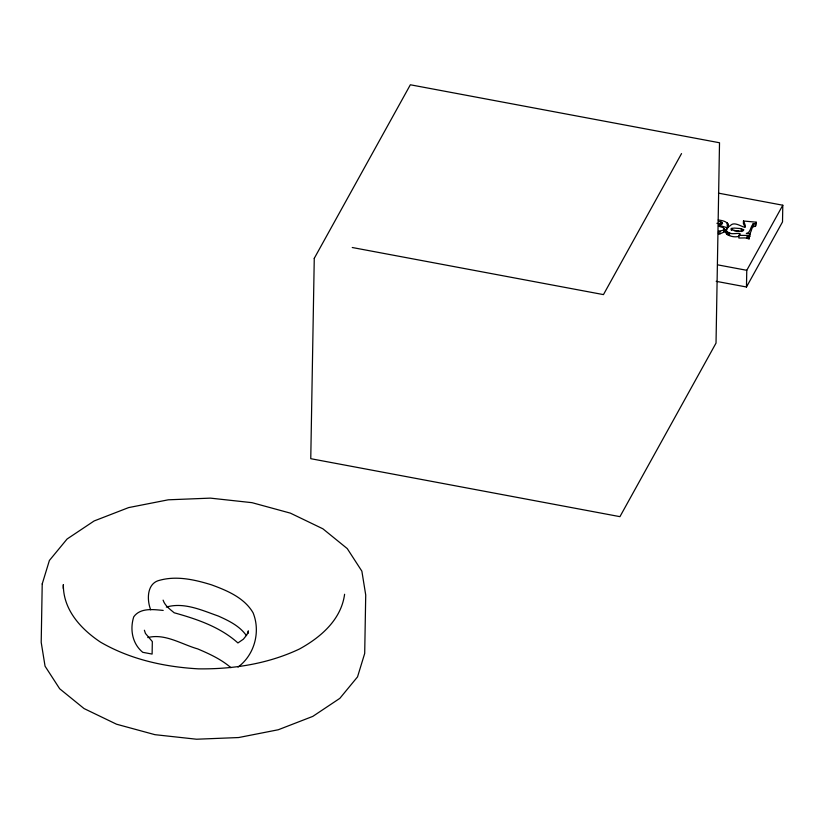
<?xml version="1.0" encoding="UTF-8"?>
<svg xmlns="http://www.w3.org/2000/svg" width="824" height="824" viewBox="0 0 824 824"><rect width="100%" height="100%" fill="white"/><g stroke="black" fill="none" stroke-linecap="round" stroke-linejoin="round"><path stroke-width="1.24" d="M727.829 227.836C729.992 221.635 722.514 220.554 718.198 219.977M727.891 223.974L726.665 230.195L724.162 229.546M63.283 588.439L63.345 584.638C63.067 609.739 80.876 629.083 100.6 642.195C130.367 659.427 164.337 666.925 198.409 668.851C233.079 669.284 267.934 663.907 299.473 649.003C320.804 637.251 341.167 619.751 344.597 594.269M248.302 633.347L248.343 630.844L246.994 634.686L243.389 639.177L237.93 642.957C220.101 626.93 196.885 619.082 174.183 612.778C169.909 609.183 164.903 605.692 163.101 600.14M719.939 231.163L718.528 231.214L718.476 233.934L719.888 233.872L719.939 231.163L723.338 230.081L724.234 228.712L722.751 227.455L718.466 226.178M719.095 221.522L720.712 221.913L720.66 224.622L719.043 224.241M721.845 224.19L721.886 222.387L720.712 221.913M719.888 233.872L724.09 232.09L724.234 228.712M749.119 233.923C752.487 232.213 750.602 225.457 755.32 226.415L756.164 222.192L743.464 220.987C750.293 235.262 736.306 219.184 730.569 225.395C719.434 232.378 730.548 238.435 738.747 236.426M726.294 233.728L726.212 230.442M726.469 230.246L726.511 227.537L718.456 225.065M726.644 234.222L726.346 231.008M727.18 224.674L727.211 222.871M727.304 234.727L727.355 232.007L726.696 231.513M727.839 226.682L727.654 223.407M728.261 235.17L728.303 232.461L727.355 232.007M729.498 235.561L729.549 232.852L728.303 232.461M731.341 230.308L731.372 228.506L734.266 228.083L739.859 228.495L743.887 229.803C741.693 232.471 734.544 230.813 731.207 229.216L731.372 228.506M731.98 230.112L732.011 228.3M729.549 232.852C731.671 235.242 744.093 231.297 738.922 235.324L738.881 238.043L745.123 237.899L749.078 238.878L749.964 233.8L746.328 233.501C751.91 232.389 749.943 223.294 755.361 223.695L756.164 222.192M741.404 231.565L741.446 228.856M742.805 231.101L742.836 229.299M743.464 220.987L743.413 223.695L745.133 227.115M746.987 238.167L747.028 235.448L738.922 235.324M716.19 281.324L746.472 286.999L746.771 270.303L782.8 205.217L718.446 193.146M748.254 238.486L748.305 235.767L747.028 235.448M749.078 238.878L749.964 233.8M752.6 227.002L752.693 224.19M752.92 226.682L752.961 223.974M753.455 226.528L753.496 223.819M755.32 226.415L755.361 223.695M755.814 225.92L755.855 223.201M782.8 205.217L782.512 221.913L746.472 286.999M724.09 232.09L723.719 230.782M681.53 153.594L603.456 294.611L352.25 247.509M238.033 667.069C254.575 654.905 260.745 631.648 253.092 612.819C244.275 597.688 227.125 590.581 211.428 584.813C194.958 579.746 177.006 575.585 159.938 580.199C146.724 582.99 146.734 599.779 150.689 609.822M147.805 637.58C164.862 633.162 181.754 644.378 197.678 648.89C209.409 653.875 221.213 659.293 230.947 667.687M166.335 607.092C183.937 601.901 201.983 610.306 218.36 616.064C228.681 620.688 239.568 625.921 246.263 635.417M734.215 230.802L738.891 231.091M163.203 610.419C153.377 609.513 140.368 607.546 133.735 616.826C129.77 629.34 132.262 643.719 142.768 652.32L152.11 654.071L152.327 641.566L145.457 633.45L144.385 630.236M717.745 264.864L746.771 270.303M716.89 223.304L721.34 223.932L722.566 223.386L721.886 222.387M749.016 236.241L749.912 236.509M748.305 235.767L749.119 236.169M727.159 225.58L727.602 226.116M42.22 583.917L41.2 642.349L45.052 666.183L59.668 688.761L84.048 708.558L116.534 724.214L154.912 734.668L196.555 739.221L238.641 737.542L278.285 729.755L312.801 716.386L339.838 698.35L357.534 676.875L364.702 653.432L365.722 594.99L361.87 571.166L347.254 548.588L322.874 528.792L290.388 513.136L252.02 502.671L210.367 498.129L168.292 499.808L128.637 507.594L94.121 520.964L67.094 538.999L49.389 560.475L42.22 583.917M314.263 258.345L310.761 458.69L619.936 516.658L716.025 343.093L719.517 142.758L410.352 84.779L314.263 258.345"/></g></svg>
